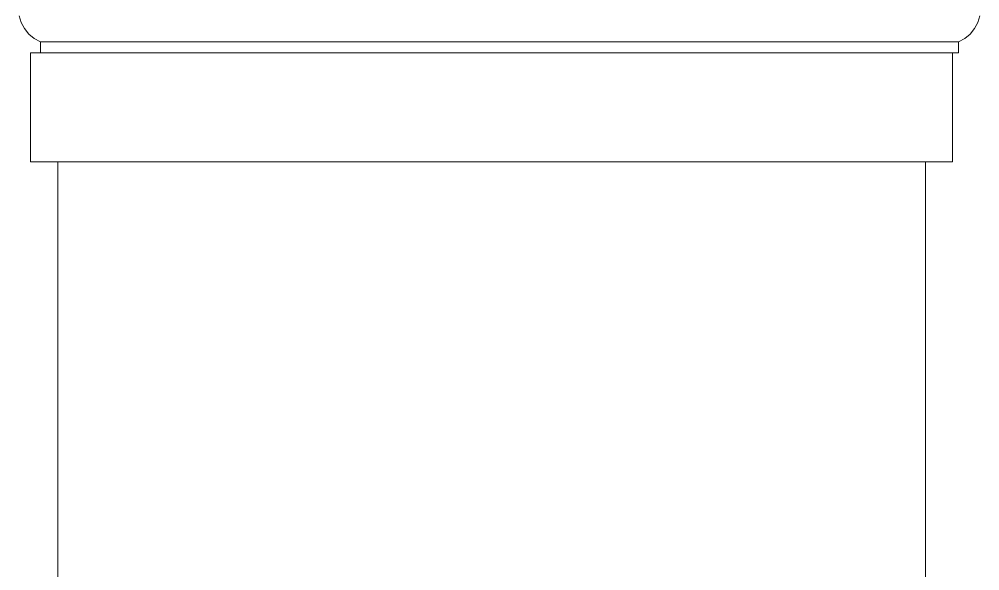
# Model space of a CAD drawing. Header units: millimetres. Extents: x -667 to -468, y -723 to -475.
# Drawn here: x -653.3241 to -652.9725, y -488.1826 to -487.9807 of the extents above; entities that cross this region are included whole.
import ezdxf

# ---------------------------------------------------------------- set-up
doc = ezdxf.new("R2010")
doc.units = ezdxf.units.MM
doc.layers.add('dinding', color=36, linetype='Continuous', lineweight=9)

msp = doc.modelspace()

# ---------------------------------------------------------------- linework, layer by layer
at = {"layer": 'dinding'}
for p, q in [((-653.32335, -487.9819), (-653.32409, -487.97946)), ((-652.97249, -487.97946), (-652.97323, -487.9819)), ((-653.32215, -487.98414), (-653.32335, -487.9819)), ((-653.32054, -487.98611), (-653.32215, -487.98414)), ((-652.97443, -487.98414), (-652.97604, -487.98611)), ((-652.97323, -487.9819), (-652.97443, -487.98414)), ((-653.31858, -487.98773), (-653.32054, -487.98611)), ((-653.31634, -487.98893), (-653.31858, -487.98773)), ((-652.978, -487.98773), (-652.98024, -487.98893)), ((-652.97604, -487.98611), (-652.978, -487.98773)), ((-653.31634, -487.99293), (-653.31634, -487.98893)), ((-652.98024, -487.98893), (-653.31634, -487.98893)), ((-652.98024, -487.98893), (-652.98024, -487.99293)), ((-653.31992, -487.99293), (-653.31992, -488.03293)), ((-653.31634, -487.99293), (-653.31992, -487.99293)), ((-652.98249, -487.99293), (-653.31634, -487.99293)), ((-652.98249, -487.99293), (-652.98249, -488.03293)), ((-652.98024, -487.99293), (-652.98249, -487.99293)), ((-652.98249, -488.03293), (-653.31992, -488.03293)), ((-653.31, -488.03293), (-653.31, -491.04493)), ((-652.99241, -488.03293), (-652.99241, -491.04493))]:
    msp.add_line(p, q, dxfattribs=at)

doc.saveas('drawing.dxf')
